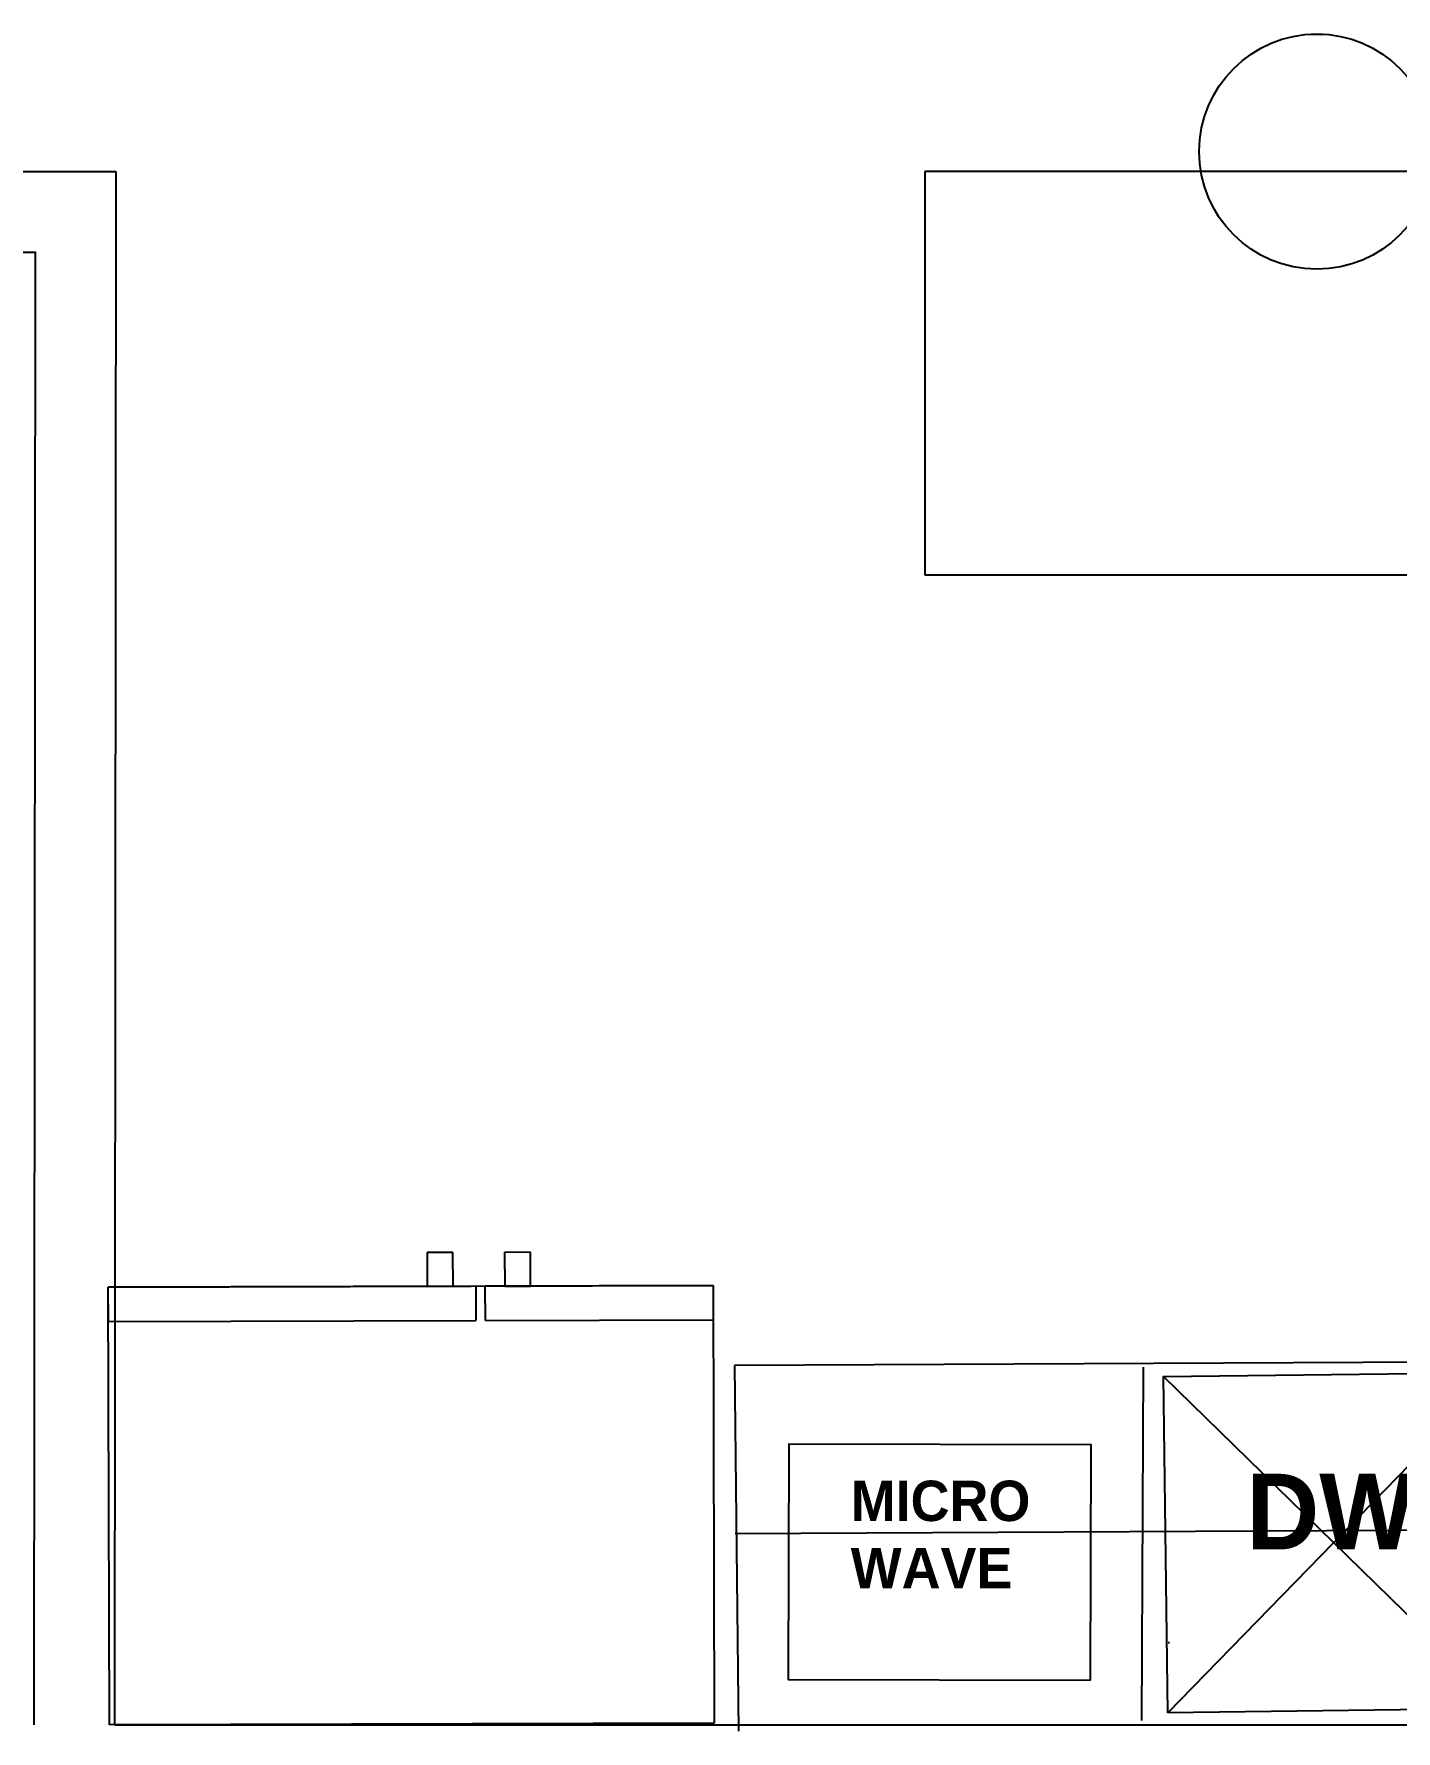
# Model space of a CAD drawing. Extents: x -678889171 to 586587, y -792238163 to 335485.
# Drawn here: x 72962 to 74989, y 61602 to 64126 of the extents above; entities that cross this region are included whole.
import ezdxf

# ---------------------------------------------------------------- set-up
doc = ezdxf.new("R2010")
doc.units = 0
doc.header["$MEASUREMENT"] = 0
doc.set_wipeout_variables(frame=1)
doc.layers.get('0').update_dxf_attribs({"color": 8})
for name, color, linetype in [('9TH-FURN$0$I-WIPEOUT', 252, 'Continuous'), ('XR-A-9TH-FLOOR$0$A-WALL', 252, 'Continuous'), ('XR-A-TYP40$0$A-ANNO-NOTE', 252, 'Continuous'), ('XR-A-TYP40$0$A-EQPM', 252, 'Continuous'), ('XR-A-TYP40$0$A-WALL', 252, 'Continuous'), ('XR-A-TYP40$0$I-FURN', 252, 'Continuous')]:
    doc.layers.add(name, color=color, linetype=linetype)
doc.styles.add('XR-A-TYP40$0$TYPICAL TYPES$0$XREF_1BR$0$KZT', font='')
doc.styles.get('XR-A-TYP40$0$TYPICAL TYPES$0$XREF_1BR$0$KZT').set_extended_font_data('AvantGarde LT Medium', bold=True)

# ---------------------------------------------------------------- blocks, each defined once
blk = doc.blocks.new('XR-A-TYP40$0$A$C30F165C2')
at = {"layer": 'XR-A-TYP40$0$A-EQPM'}
for p, q in [((0, 0), (900, 0)), ((0, -650.8), (0, 0)), ((900, 0), (900, -650.8)), ((339, -600), (0, -600)), ((0, -650.8), (0, -600)), ((339, -600), (339, -650.8)), ((900, -600), (353, -600)), ((353, -650.8), (353, -600)), ((900, -600), (900, -650.8)), ((900, -650.8), (0, -650.8)), ((0, -650.8), (339, -650.8)), ((310.1, -650.8), (271.6, -650.8)), ((271.6, -650.8), (271.6, -701)), ((310.1, -701), (310.1, -650.8)), ((353, -650.8), (900, -650.8)), ((425.4, -650.8), (386.9, -650.8)), ((386.9, -650.8), (386.9, -701)), ((425.4, -701), (425.4, -650.8)), ((271.6, -701), (310.1, -701)), ((386.9, -701), (425.4, -701))]:
    blk.add_line(p, q, dxfattribs=at)
blk = doc.blocks.new('XR-A-TYP40')
at = {"layer": 'XR-A-TYP40$0$A-EQPM'}
for p, q in [((79721.4, 50399.2), (77088.3, 50399.2)), ((77088.3, 50399.2), (77088.3, 49799.2)), ((77088.3, 49799.2), (79195.6, 49799.2, 0))]:
    blk.add_line(p, q, dxfattribs=at)
at = {"layer": 'XR-A-TYP40$0$A-EQPM', "extrusion": (7.24473e-08, -7.10514e-09, 1), "elevation": 0}
for points in [[(79447.6, 50399.2), (79447.6, 48386), (76805.9, 48373)], [(79195.6, 49799.2), (79195.6, 48634.8), (76805.1, 48623)]]:
    blk.add_lwpolyline(points, dxfattribs=at)
at = {"layer": 'XR-A-TYP40$0$A-EQPM', "elevation": 0}
for points in [[(76805.1, 48623), (76811.1, 48079.5)], [(77413.2, 48620.7), (77411, 48095)]]:
    blk.add_lwpolyline(points, dxfattribs=at)
at = {"layer": 'XR-A-TYP40$0$A-EQPM', "extrusion": (-7.10514e-09, -7.24473e-08, 1), "elevation": 0}
blk.add_lwpolyline([(77449.8, 48106.7), (77443.5, 48606.7), (77943.4, 48613), (77949.7, 48113)], close=True, dxfattribs=at)
for points in [[(77949.7, 48113), (77443.5, 48606.7)], [(77449.8, 48106.7), (77943.4, 48613)]]:
    blk.add_lwpolyline(points, dxfattribs=at)
at = {"layer": 'XR-A-TYP40$0$A-EQPM', "elevation": 0}
blk.add_lwpolyline([(77335.1, 48155.1), (77335.8, 48505.1), (76885.8, 48506), (76885.1, 48156)], close=True, dxfattribs=at)
at = {"layer": 'XR-A-TYP40$0$A-WALL'}
for p, q in [((75615.1, 50399.2), (75884.3, 50399.2)), ((75884.3, 50399.2), (75882.3, 48088.8)), ((75882.3, 48088.8), (78080.7, 48088.8))]:
    blk.add_line(p, q, dxfattribs=at)
at = {"layer": 'XR-A-TYP40$0$A-WALL', "elevation": 0}
blk.add_lwpolyline([(75615.1, 50279.2), (75764.2, 50279.2), (75762.3, 48088.8)], dxfattribs=at)
at = {"layer": 'XR-A-TYP40$0$I-FURN', "extrusion": (7.24249e-08, -4.5586e-09, 1), "elevation": 0}
blk.add_lwpolyline([(77452.4, 48210.8), (77450.5, 48210.8)], dxfattribs=at)
at = {"layer": 'XR-A-TYP40$0$A-EQPM', "extrusion": (-7.24473e-08, 7.10514e-09, -1), "xscale": -1.000000000000003, "zscale": -1.000000000000003, "rotation": 179.8328204057568}
blk.add_blockref('XR-A-TYP40$0$A$C30F165C2', (-76775, 48091.4, 0), dxfattribs=at)
at = {"layer": 'XR-A-TYP40$0$A-ANNO-NOTE', "insert": (76978, 48371.9, 0), "char_height": 60, "width": 1932.754, "attachment_point": 4, "style": 'XR-A-TYP40$0$TYPICAL TYPES$0$XREF_1BR$0$KZT'}
blk.add_mtext('MICRO\\PWAVE', dxfattribs=at)
at = {"layer": 'XR-A-TYP40$0$A-ANNO-NOTE', "extrusion": (-7.10514e-09, 7.24473e-08, 1), "insert": (77566.7, 48406, 0), "char_height": 112.5, "width": 1932.754, "attachment_point": 4, "text_direction": (1, 0, 0), "style": 'XR-A-TYP40$0$TYPICAL TYPES$0$XREF_1BR$0$KZT'}
blk.add_mtext('DW.', dxfattribs=at)

msp = doc.modelspace()

# ---------------------------------------------------------------- wipeouts: each hides what was drawn before it
msp.add_wipeout([(74698.8, 63980.4), (74708.9, 64015), (74708.9, 64015), (74721.8, 64041.9), (74721.8, 64041.9), (74746.4, 64073.6), (74767.5, 64091.9), (74796, 64109), (74816.9, 64117.3), (74854.3, 64125.2), (74881.7, 64125.7), (74907.2, 64122.3), (74925.2, 64117.5), (74940.1, 64112), (74956, 64104.2), (74956, 64104.2), (74976.8, 64090.7), (75001.9, 64067.6), (75015.5, 64050.3), (75034, 64015.7), (75041.9, 63990.2), (75044.8, 63974.2), (75046.3, 63947.9), (75045.1, 63930.4), (75042.6, 63915.2), (75033, 63884.1), (75019.2, 63857.5), (74999.2, 63831.6), (74975, 63810), (74948.7, 63794.1), (74920.3, 63783), (74893.8, 63777.5), (74860.7, 63776.3), (74860.7, 63776.3), (74819.9, 63783.8), (74793, 63794.5), (74770.5, 63808), (74741.7, 63833.5), (74727.2, 63851.8), (74712.8, 63876.8), (74702.6, 63904.6), (74696.4, 63948.6), (74700, 63986.8)]).dxf.layer = '9TH-FURN$0$I-WIPEOUT'

# ---------------------------------------------------------------- next in the draw order: linework, layer by layer
msp.add_circle((74871.3, 63951), 175)

# ---------------------------------------------------------------- next in the draw order: block references
at = {"layer": 'XR-A-9TH-FLOOR$0$A-WALL'}
msp.add_blockref('XR-A-TYP40', (-2800.4, 13522.1), dxfattribs=at)

doc.saveas('drawing.dxf')
